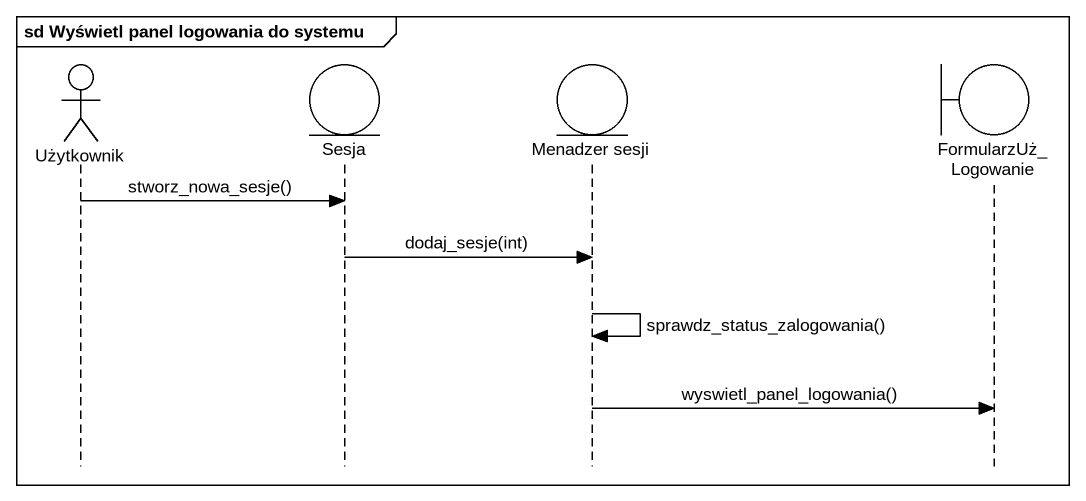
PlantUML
@startuml
mainframe sd Wyświetl panel logowania do systemu
hide footbox
actor Użytkownik
entity Sesja
entity "Menadzer sesji" as Menadzer_sesji
boundary FormularzUż_Logowanie

Użytkownik -> Sesja : stworz_nowa_sesje()
Sesja -> Menadzer_sesji : dodaj_sesje(int)
Menadzer_sesji -> Menadzer_sesji : sprawdz_status_zalogowania()
Menadzer_sesji -> FormularzUż_Logowanie : wyswietl_panel_logowania()
@enduml
